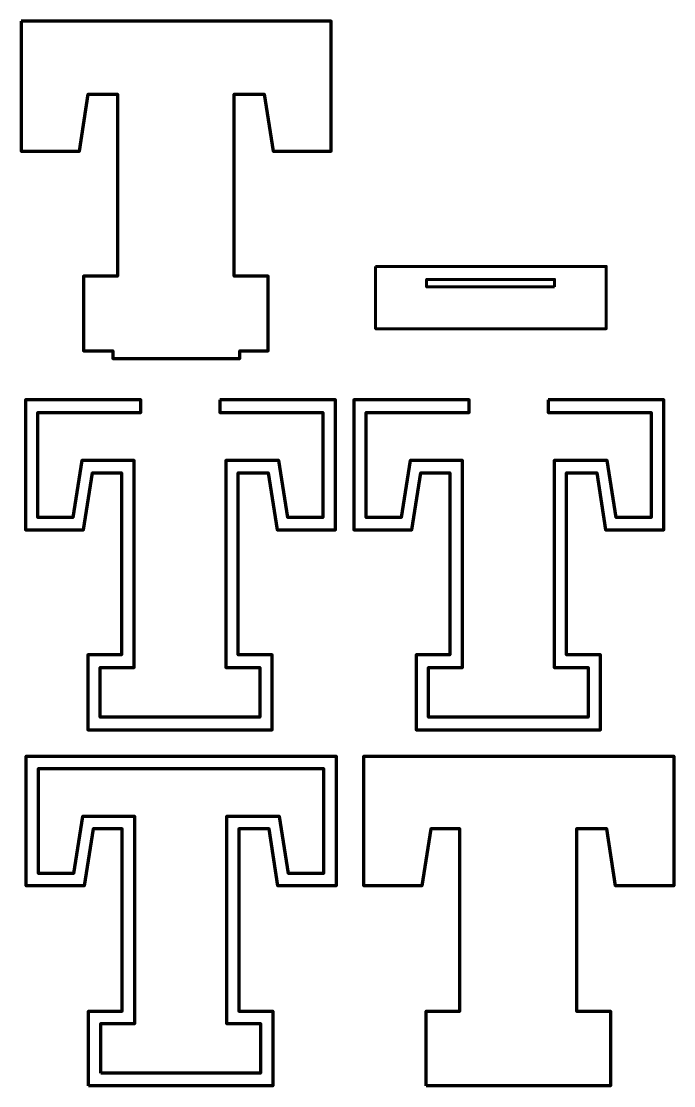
# Model space of a CAD drawing. Header units: inches. Extents: x 1.3 to 19.7, y 0.8 to 30.7.
import ezdxf

# ---------------------------------------------------------------- set-up
doc = ezdxf.new("R2010")
doc.units = ezdxf.units.IN
doc.header["$MEASUREMENT"] = 0
doc.layers.add('Layer 1', color=7, linetype='Continuous')

# ---------------------------------------------------------------- blocks, each defined once
blk = doc.blocks.new('block 2')
at = {"layer": 'Layer 1', "color": 7, "lineweight": 70, "true_color": 0xffffff}
for points in [[(3.171, 0.751), (3.171, 2.855), (4.128, 2.855), (4.128, 7.986), (3.303, 7.986), (3.052, 6.383), (1.414, 6.383), (1.414, 10.043), (10.155, 10.043), (10.155, 6.383), (8.517, 6.383), (8.266, 7.986), (7.417, 7.986), (7.417, 2.855), (8.373, 2.855), (8.373, 0.751), (3.171, 0.751)], [(3.521, 1.101), (3.521, 2.505), (4.478, 2.505), (4.478, 8.336), (3.004, 8.336), (2.752, 6.733), (1.764, 6.733), (1.764, 9.692), (9.805, 9.692), (9.805, 6.733), (8.816, 6.733), (8.565, 8.336), (7.067, 8.336), (7.067, 2.505), (8.023, 2.505), (8.023, 1.101), (3.521, 1.101)]]:
    blk.add_lwpolyline(points, dxfattribs=at)
blk = doc.blocks.new('block 3')
at = {"layer": 'Layer 1', "color": 6, "lineweight": 70, "true_color": 0xec06ff}
blk.add_lwpolyline([(12.694, 0.751), (12.694, 2.855), (13.651, 2.855), (13.651, 7.986), (12.826, 7.986), (12.575, 6.383), (10.937, 6.383), (10.937, 10.043), (19.678, 10.043), (19.678, 6.383), (18.04, 6.383), (17.789, 7.986), (16.94, 7.986), (16.94, 2.855), (17.896, 2.855), (17.896, 0.751), (12.694, 0.751)], dxfattribs=at)

msp = doc.modelspace()

# ---------------------------------------------------------------- linework, layer by layer
at = {"layer": 'Layer 1', "color": 7, "lineweight": 70, "true_color": 0xffffff}
for points in [[(1.28, 30.75), (1.28, 27.091), (2.918, 27.091), (3.169, 28.693), (3.994, 28.693), (3.994, 23.563), (3.038, 23.563), (3.038, 21.458), (3.858, 21.458), (3.858, 21.242), (7.443, 21.242), (7.443, 21.458), (8.24, 21.458), (8.24, 23.563), (7.283, 23.563), (7.283, 28.693), (8.132, 28.693), (8.383, 27.091), (10.021, 27.091), (10.021, 30.75), (1.28, 30.75)], [(6.882, 20.077), (6.882, 19.727), (9.786, 19.727), (9.786, 16.768), (8.797, 16.768), (8.546, 18.37), (7.047, 18.37), (7.047, 12.54), (8.004, 12.54), (8.004, 11.135), (3.502, 11.135), (3.502, 12.54), (4.459, 12.54), (4.459, 18.37), (2.984, 18.37), (2.733, 16.768), (1.744, 16.768), (1.744, 19.727), (4.648, 19.727), (4.648, 20.077), (1.394, 20.077), (1.394, 16.418), (3.032, 16.418), (3.284, 18.02), (4.109, 18.02), (4.109, 12.89), (3.152, 12.89), (3.152, 10.785), (8.354, 10.785), (8.354, 12.89), (7.397, 12.89), (7.397, 18.02), (8.246, 18.02), (8.498, 16.418), (10.136, 16.418), (10.136, 20.077), (6.882, 20.077)], [(16.142, 20.077), (16.142, 19.727), (19.046, 19.727), (19.046, 16.768), (18.057, 16.768), (17.806, 18.37), (16.307, 18.37), (16.307, 12.54), (17.264, 12.54), (17.264, 11.135), (12.762, 11.135), (12.762, 12.54), (13.719, 12.54), (13.719, 18.37), (12.244, 18.37), (11.993, 16.768), (11.004, 16.768), (11.004, 19.727), (13.908, 19.727), (13.908, 20.077), (10.654, 20.077), (10.654, 16.418), (12.292, 16.418), (12.543, 18.02), (13.369, 18.02), (13.369, 12.89), (12.412, 12.89), (12.412, 10.785), (17.614, 10.785), (17.614, 12.89), (16.657, 12.89), (16.657, 18.02), (17.506, 18.02), (17.757, 16.418), (19.396, 16.418), (19.396, 20.077), (16.142, 20.077)]]:
    msp.add_lwpolyline(points, dxfattribs=at)
at = {"layer": 'Layer 1', "color": 7, "lineweight": 60, "true_color": 0xffffff}
for points in [[(11.272, 23.842), (11.272, 22.085), (17.774, 22.085), (17.774, 23.842), (11.272, 23.842)], [(16.317, 23.264), (12.708, 23.264), (12.708, 23.474), (16.317, 23.474), (16.317, 23.264)]]:
    msp.add_lwpolyline(points, dxfattribs=at)

# ---------------------------------------------------------------- block references
at = {"layer": 'Layer 1'}
for name in ['block 2', 'block 3']:
    msp.add_blockref(name, (0, 0), dxfattribs=at)

doc.saveas('drawing.dxf')
